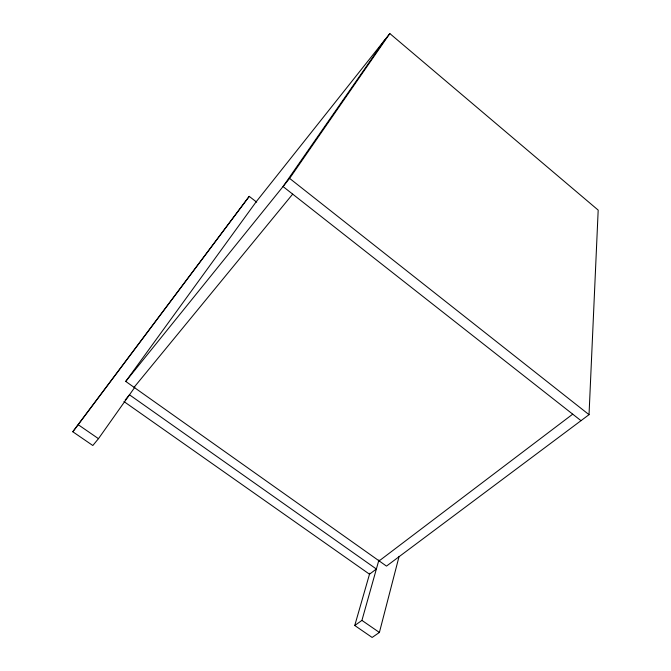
<?xml version="1.0" encoding="UTF-8"?>
<svg xmlns="http://www.w3.org/2000/svg" width="671" height="671" viewBox="0 0 671 671"><rect width="100%" height="100%" fill="white"/><g stroke="black" fill="none" stroke-linecap="round" stroke-linejoin="round"><path stroke-width="1.01" d="M589.029 414.67L598.188 210.115L389.826 33.55L256.188 201.77L125.737 381.422L386.488 566.106L589.029 414.67L289.62 178.394L389.826 33.55M369.771 573.252L354.749 625.506L372.137 637.45L379.4 632.451L399.102 556.385M354.749 625.506L361.929 620.398L378.939 559.924M384.735 39.966L283.036 186.546L581.002 420.675M256.674 202.147L249.226 196.368L72.812 431.763L92.816 445.51L98.469 438.675L134.846 387.217M72.812 431.763L249.226 196.368M125.737 381.422L289.62 178.394M134.074 387.326L292.682 194.12M125.167 400.05L129.478 394.8L376.381 569.025L369.503 574.2L123.934 401.543M379.149 560.906L572.715 414.166M78.348 424.793L98.469 438.675M361.929 620.398L379.4 632.451"/></g></svg>
